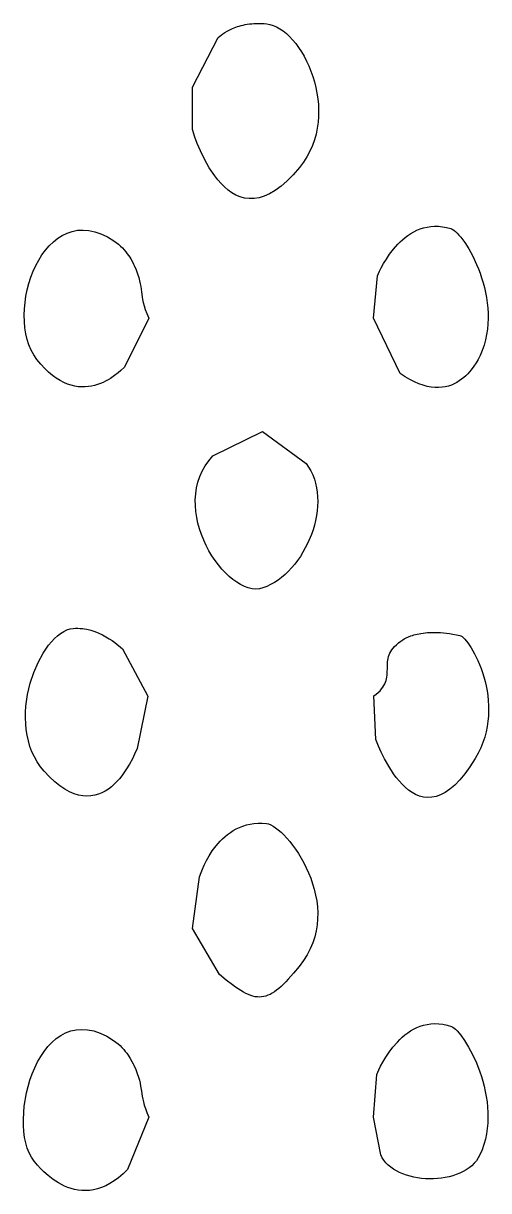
# Model space of a CAD drawing. Header units: millimetres. Extents: x 73 to 173, y -160 to -92.
# Drawn here: x 171.311 to 171.793, y -138.95 to -137.741 of the extents above; entities that cross this region are included whole.
import ezdxf

# ---------------------------------------------------------------- set-up
doc = ezdxf.new("R2010")
doc.units = ezdxf.units.MM
doc.layers.add('F.Silkscreen', color=41, linetype='CONTINUOUS', true_color=0xf2eda1)

msp = doc.modelspace()

# ---------------------------------------------------------------- linework, layer by layer
at = {"layer": 'F.Silkscreen', "linetype": 'CONTINUOUS'}
for p, q in [((171.517673, -137.752264), (171.519722, -137.750935)), ((171.519722, -137.750935), (171.52209, -137.749555)), ((171.52209, -137.749555), (171.524784, -137.74815)), ((171.524784, -137.74815), (171.526246, -137.747466)), ((171.526246, -137.747466), (171.527785, -137.746769)), ((171.527785, -137.746769), (171.529405, -137.746108)), ((171.529405, -137.746108), (171.531113, -137.745465)), ((171.531113, -137.745465), (171.532894, -137.744847)), ((171.532894, -137.744847), (171.53475, -137.744267)), ((171.53475, -137.744267), (171.536685, -137.743724)), ((171.536685, -137.743724), (171.5387, -137.743227)), ((171.5387, -137.743227), (171.540791, -137.742767)), ((171.540791, -137.742767), (171.542962, -137.742379)), ((171.542962, -137.742379), (171.545208, -137.742046)), ((171.545208, -137.742046), (171.547531, -137.741774)), ((171.547531, -137.741774), (171.54993, -137.741583)), ((171.54993, -137.741583), (171.55241, -137.741464)), ((171.55241, -137.741464), (171.554956, -137.741422)), ((171.554956, -137.741422), (171.557594, -137.741474)), ((171.557594, -137.741474), (171.560295, -137.741613)), ((171.560295, -137.741613), (171.563077, -137.741857)), ((171.563077, -137.741857), (171.566448, -137.742448)), ((171.566448, -137.742448), (171.569846, -137.743518)), ((171.569846, -137.743518), (171.573263, -137.745032)), ((171.573263, -137.745032), (171.576686, -137.746978)), ((171.576686, -137.746978), (171.580069, -137.749338)), ((171.580069, -137.749338), (171.583426, -137.752093)), ((171.486205, -137.807476), (171.512683, -137.756076)), ((171.512683, -137.756076), (171.514528, -137.754559)), ((171.514528, -137.754559), (171.515945, -137.75349)), ((171.515945, -137.75349), (171.517673, -137.752264)), ((171.583426, -137.752093), (171.586727, -137.755203)), ((171.586727, -137.755203), (171.589942, -137.758659)), ((171.589942, -137.758659), (171.593072, -137.762456)), ((171.593072, -137.762456), (171.596082, -137.766552)), ((171.596082, -137.766552), (171.59897, -137.770923)), ((171.59897, -137.770923), (171.601704, -137.775561)), ((171.601704, -137.775561), (171.604267, -137.780438)), ((171.604267, -137.780438), (171.606649, -137.785533)), ((171.606649, -137.785533), (171.60882, -137.790831)), ((171.60882, -137.790831), (171.61079, -137.796298)), ((171.61079, -137.796298), (171.612499, -137.801925)), ((171.48611, -137.851248), (171.486205, -137.807476)), ((171.612499, -137.801925), (171.613965, -137.807685)), ((171.613965, -137.807685), (171.615142, -137.81356)), ((171.615142, -137.81356), (171.616032, -137.819527)), ((171.616032, -137.819527), (171.616614, -137.825558)), ((171.616614, -137.825558), (171.616856, -137.831643)), ((171.616856, -137.831643), (171.616754, -137.837762)), ((171.61628, -137.843879), (171.615431, -137.849986)), ((171.616754, -137.837762), (171.61628, -137.843879)), ((171.488744, -137.859135), (171.48611, -137.851248)), ((171.491243, -137.86577), (171.488744, -137.859135)), ((171.614166, -137.856057), (171.612479, -137.862074)), ((171.615431, -137.849986), (171.614166, -137.856057)), ((171.494549, -137.873572), (171.491243, -137.86577)), ((171.610366, -137.868002), (171.607783, -137.873846)), ((171.612479, -137.862074), (171.610366, -137.868002)), ((171.498662, -137.882096), (171.494549, -137.873572)), ((171.503563, -137.890861), (171.498662, -137.882096)), ((171.604728, -137.879557), (171.601181, -137.88513)), ((171.607783, -137.873846), (171.604728, -137.879557)), ((171.509284, -137.899418), (171.503563, -137.890861)), ((171.597118, -137.890538), (171.5905, -137.898198)), ((171.601181, -137.88513), (171.597118, -137.890538)), ((171.512437, -137.903468), (171.509284, -137.899418)), ((171.5158, -137.907301), (171.512437, -137.903468)), ((171.519355, -137.910839), (171.5158, -137.907301)), ((171.584093, -137.904714), (171.577895, -137.910122)), ((171.5905, -137.898198), (171.584093, -137.904714)), ((171.523122, -137.914042), (171.519355, -137.910839)), ((171.527084, -137.916844), (171.523122, -137.914042)), ((171.531254, -137.919183), (171.527084, -137.916844)), ((171.535621, -137.921016), (171.531254, -137.919183)), ((171.540195, -137.922265), (171.535621, -137.921016)), ((171.56051, -137.920393), (171.555132, -137.922013)), ((171.566101, -137.917911), (171.56051, -137.920393)), ((171.5719, -137.914506), (171.566101, -137.917911)), ((171.577895, -137.910122), (171.5719, -137.914506)), ((171.544966, -137.922886), (171.540195, -137.922265)), ((171.549947, -137.922823), (171.544966, -137.922886)), ((171.555132, -137.922013), (171.549947, -137.922823)), ((171.356535, -137.958562), (171.361807, -137.956797)), ((171.361807, -137.956797), (171.367317, -137.955721)), ((171.367317, -137.955721), (171.373049, -137.9554)), ((171.373049, -137.9554), (171.379009, -137.955851)), ((171.379009, -137.955851), (171.385169, -137.957142)), ((171.385169, -137.957142), (171.391538, -137.959322)), ((171.712274, -137.959038), (171.715368, -137.957249)), ((171.715368, -137.957249), (171.718598, -137.955653)), ((171.718598, -137.955653), (171.721965, -137.954284)), ((171.721965, -137.954284), (171.725464, -137.953152)), ((171.725464, -137.953152), (171.729101, -137.952291)), ((171.729101, -137.952291), (171.732869, -137.951717)), ((171.732869, -137.951717), (171.736771, -137.951456)), ((171.736771, -137.951456), (171.740809, -137.951535)), ((171.740809, -137.951535), (171.74498, -137.951958)), ((171.74498, -137.951958), (171.74929, -137.952767)), ((171.74929, -137.952767), (171.753725, -137.953979)), ((171.753725, -137.953979), (171.755141, -137.954587)), ((171.755141, -137.954587), (171.756679, -137.955566)), ((171.756679, -137.955566), (171.75836, -137.956899)), ((171.75836, -137.956899), (171.760155, -137.958581)), ((171.33804, -137.971661), (171.342257, -137.967568)), ((171.342257, -137.967568), (171.346761, -137.963998)), ((171.346761, -137.963998), (171.351515, -137.960983)), ((171.351515, -137.960983), (171.356535, -137.958562)), ((171.391538, -137.959322), (171.398109, -137.962421)), ((171.398109, -137.962421), (171.404853, -137.966494)), ((171.404853, -137.966494), (171.407304, -137.968242)), ((171.407304, -137.968242), (171.409598, -137.970089)), ((171.698772, -137.970206), (171.701201, -137.967755)), ((171.701201, -137.967755), (171.703774, -137.965392)), ((171.703774, -137.965392), (171.706474, -137.963138)), ((171.706474, -137.963138), (171.709301, -137.961011)), ((171.709301, -137.961011), (171.712274, -137.959038)), ((171.760155, -137.958581), (171.762038, -137.960582)), ((171.762038, -137.960582), (171.763999, -137.962909)), ((171.763999, -137.962909), (171.768072, -137.968435)), ((171.768072, -137.968435), (171.77225, -137.975032)), ((171.327109, -137.986519), (171.330453, -137.981176)), ((171.330453, -137.981176), (171.334102, -137.976209)), ((171.334102, -137.976209), (171.33804, -137.971661)), ((171.409598, -137.970089), (171.411724, -137.972008)), ((171.411724, -137.972008), (171.413692, -137.973978)), ((171.413692, -137.973978), (171.415505, -137.975964)), ((171.415505, -137.975964), (171.417165, -137.977947)), ((171.417165, -137.977947), (171.41867, -137.979894)), ((171.41867, -137.979894), (171.420029, -137.981804)), ((171.686951, -137.985463), (171.690355, -137.980423)), ((171.690355, -137.980423), (171.694299, -137.975282)), ((171.694299, -137.975282), (171.698772, -137.970206)), ((171.77225, -137.975032), (171.776378, -137.982606)), ((171.321353, -137.998133), (171.324071, -137.992179)), ((171.324071, -137.992179), (171.327109, -137.986519)), ((171.420029, -137.981804), (171.421241, -137.983623)), ((171.421241, -137.983623), (171.422305, -137.985346)), ((171.422305, -137.985346), (171.424037, -137.988384)), ((171.424037, -137.988384), (171.425222, -137.99071)), ((171.425222, -137.99071), (171.425889, -137.992145)), ((171.425889, -137.992145), (171.427863, -137.996773)), ((171.681695, -137.994501), (171.684058, -137.990219)), ((171.684058, -137.990219), (171.686951, -137.985463)), ((171.776378, -137.982606), (171.780314, -137.991023)), ((171.780314, -137.991023), (171.78217, -137.995509)), ((171.316918, -138.010665), (171.318965, -138.004303)), ((171.318965, -138.004303), (171.321353, -137.998133)), ((171.427863, -137.996773), (171.429431, -138.000904)), ((171.429431, -138.000904), (171.430625, -138.004605)), ((171.430625, -138.004605), (171.431534, -138.007957)), ((171.673742, -138.046723), (171.677728, -138.002761)), ((171.677728, -138.002761), (171.67985, -137.998136)), ((171.67985, -137.998136), (171.681695, -137.994501)), ((171.78217, -137.995509), (171.783925, -138.000156)), ((171.783925, -138.000156), (171.785558, -138.004964)), ((171.785558, -138.004964), (171.787057, -138.009908)), ((171.313867, -138.023775), (171.315216, -138.017169)), ((171.315216, -138.017169), (171.316918, -138.010665)), ((171.431534, -138.007957), (171.432196, -138.011022)), ((171.432196, -138.011022), (171.432679, -138.013874)), ((171.432679, -138.013874), (171.433362, -138.01923)), ((171.787057, -138.009908), (171.788405, -138.014975)), ((171.788405, -138.014975), (171.789575, -138.020156)), ((171.312892, -138.030419), (171.313867, -138.023775)), ((171.433362, -138.01923), (171.434047, -138.02461)), ((171.434047, -138.02461), (171.434542, -138.02748)), ((171.434542, -138.02748), (171.43522, -138.030574)), ((171.789575, -138.020156), (171.790563, -138.025423)), ((171.790563, -138.025423), (171.791343, -138.030772)), ((171.312058, -138.043673), (171.31228, -138.03707)), ((171.31228, -138.03707), (171.312892, -138.030419)), ((171.43522, -138.030574), (171.436145, -138.033955)), ((171.436145, -138.033955), (171.437378, -138.037705)), ((171.437378, -138.037705), (171.438962, -138.041881)), ((171.438962, -138.041881), (171.44098, -138.04657)), ((171.791343, -138.030772), (171.791897, -138.036178)), ((171.791897, -138.036178), (171.792212, -138.041645)), ((171.792212, -138.041645), (171.792272, -138.047144)), ((171.312222, -138.050192), (171.312058, -138.043673)), ((171.312787, -138.056567), (171.312222, -138.050192)), ((171.44098, -138.04657), (171.415806, -138.097252)), ((171.701101, -138.103975), (171.673742, -138.046723)), ((171.79205, -138.052661), (171.79153, -138.058182)), ((171.792272, -138.047144), (171.79205, -138.052661)), ((171.313771, -138.062761), (171.312787, -138.056567)), ((171.315163, -138.068726), (171.313771, -138.062761)), ((171.790701, -138.063698), (171.789544, -138.069188)), ((171.79153, -138.058182), (171.790701, -138.063698)), ((171.316981, -138.074419), (171.315163, -138.068726)), ((171.319238, -138.079788), (171.316981, -138.074419)), ((171.788047, -138.074641), (171.786165, -138.080039)), ((171.789544, -138.069188), (171.788047, -138.074641)), ((171.321946, -138.084783), (171.319238, -138.079788)), ((171.325109, -138.089367), (171.321946, -138.084783)), ((171.329193, -138.094328), (171.325109, -138.089367)), ((171.781835, -138.089559), (171.780014, -138.092737)), ((171.783916, -138.085382), (171.781835, -138.089559)), ((171.786165, -138.080039), (171.783916, -138.085382)), ((171.333266, -138.098739), (171.329193, -138.094328)), ((171.337309, -138.102623), (171.333266, -138.098739)), ((171.412233, -138.100711), (171.409282, -138.103263)), ((171.415806, -138.097252), (171.412233, -138.100711)), ((171.774742, -138.100307), (171.77125, -138.104289)), ((171.777658, -138.096386), (171.774742, -138.100307)), ((171.780014, -138.092737), (171.777658, -138.096386)), ((171.341315, -138.106001), (171.337309, -138.102623)), ((171.3453, -138.108886), (171.341315, -138.106001)), ((171.349241, -138.11133), (171.3453, -138.108886)), ((171.353127, -138.113347), (171.349241, -138.11133)), ((171.356965, -138.114955), (171.353127, -138.113347)), ((171.390887, -138.114291), (171.387952, -138.115358)), ((171.393686, -138.113104), (171.390887, -138.114291)), ((171.396366, -138.111809), (171.393686, -138.113104)), ((171.398902, -138.110432), (171.396366, -138.111809)), ((171.401293, -138.109013), (171.398902, -138.110432)), ((171.405613, -138.106092), (171.401293, -138.109013)), ((171.409282, -138.103263), (171.405613, -138.106092)), ((171.706269, -138.107378), (171.701101, -138.103975)), ((171.711251, -138.110278), (171.706269, -138.107378)), ((171.716047, -138.112698), (171.711251, -138.110278)), ((171.720654, -138.114655), (171.716047, -138.112698)), ((171.759903, -138.113231), (171.757167, -138.114636)), ((171.762485, -138.111655), (171.759903, -138.113231)), ((171.764904, -138.109941), (171.762485, -138.111655)), ((171.767166, -138.108142), (171.764904, -138.109941)), ((171.769284, -138.106245), (171.767166, -138.108142)), ((171.77125, -138.104289), (171.769284, -138.106245)), ((171.360738, -138.116181), (171.356965, -138.114955)), ((171.364438, -138.117056), (171.360738, -138.116181)), ((171.368077, -138.117603), (171.364438, -138.117056)), ((171.371626, -138.117839), (171.368077, -138.117603)), ((171.375088, -138.117805), (171.371626, -138.117839)), ((171.378464, -138.117511), (171.375088, -138.117805)), ((171.381738, -138.116988), (171.378464, -138.117511)), ((171.384899, -138.11626), (171.381738, -138.116988)), ((171.387952, -138.115358), (171.384899, -138.11626)), ((171.725094, -138.116181), (171.720654, -138.114655)), ((171.729339, -138.117298), (171.725094, -138.116181)), ((171.733413, -138.118048), (171.729339, -138.117298)), ((171.737317, -138.118429), (171.733413, -138.118048)), ((171.741048, -138.118475), (171.737317, -138.118429)), ((171.744606, -138.118233), (171.741048, -138.118475)), ((171.74799, -138.117694), (171.744606, -138.118233)), ((171.751215, -138.1169), (171.74799, -138.117694)), ((171.754269, -138.115875), (171.751215, -138.1169)), ((171.757167, -138.114636), (171.754269, -138.115875)), ((171.507435, -138.189216), (171.558838, -138.163999)), ((171.558838, -138.163999), (171.60378, -138.197159)), ((171.499393, -138.199581), (171.503091, -138.19429)), ((171.503091, -138.19429), (171.507435, -138.189216)), ((171.60378, -138.197159), (171.606463, -138.200897)), ((171.491871, -138.216556), (171.493808, -138.21074)), ((171.493808, -138.21074), (171.496305, -138.205067)), ((171.496305, -138.205067), (171.499393, -138.199581)), ((171.606463, -138.200897), (171.608784, -138.204828)), ((171.608784, -138.204828), (171.610769, -138.208948)), ((171.610769, -138.208948), (171.612419, -138.213222)), ((171.489592, -138.228503), (171.490477, -138.222482)), ((171.490477, -138.222482), (171.491871, -138.216556)), ((171.612419, -138.213222), (171.61374, -138.217638)), ((171.61374, -138.217638), (171.614737, -138.222182)), ((171.614737, -138.222182), (171.615439, -138.226832)), ((171.489192, -138.234593), (171.489592, -138.228503)), ((171.489261, -138.240705), (171.489192, -138.234593)), ((171.615439, -138.226832), (171.615833, -138.231574)), ((171.615833, -138.231574), (171.615944, -138.236389)), ((171.489756, -138.246821), (171.489261, -138.240705)), ((171.490657, -138.252915), (171.489756, -138.246821)), ((171.615334, -138.246157), (171.614626, -138.251086)), ((171.615772, -138.241256), (171.615334, -138.246157)), ((171.615944, -138.236389), (171.615772, -138.241256)), ((171.491958, -138.258963), (171.490657, -138.252915)), ((171.493607, -138.264932), (171.491958, -138.258963)), ((171.613657, -138.256007), (171.612461, -138.260916)), ((171.614626, -138.251086), (171.613657, -138.256007)), ((171.495587, -138.270796), (171.493607, -138.264932)), ((171.497875, -138.276517), (171.495587, -138.270796)), ((171.609354, -138.270603), (171.605373, -138.280009)), ((171.611014, -138.26579), (171.609354, -138.270603)), ((171.612461, -138.260916), (171.611014, -138.26579)), ((171.500453, -138.28208), (171.497875, -138.276517)), ((171.503283, -138.287454), (171.500453, -138.28208)), ((171.605373, -138.280009), (171.600587, -138.288992)), ((171.506341, -138.292608), (171.503283, -138.287454)), ((171.509607, -138.297509), (171.506341, -138.292608)), ((171.597913, -138.293284), (171.595067, -138.297409)), ((171.600587, -138.288992), (171.597913, -138.293284)), ((171.513055, -138.302134), (171.509607, -138.297509)), ((171.516652, -138.306473), (171.513055, -138.302134)), ((171.520378, -138.310452), (171.516652, -138.306473)), ((171.588907, -138.305119), (171.585595, -138.308659)), ((171.59206, -138.301368), (171.588907, -138.305119)), ((171.595067, -138.297409), (171.59206, -138.301368)), ((171.524203, -138.314092), (171.520378, -138.310452)), ((171.528117, -138.31733), (171.524203, -138.314092)), ((171.532072, -138.320164), (171.528117, -138.31733)), ((171.574872, -138.317827), (171.571079, -138.320335)), ((171.578575, -138.315028), (171.574872, -138.317827)), ((171.582147, -138.31197), (171.578575, -138.315028)), ((171.585595, -138.308659), (171.582147, -138.31197)), ((171.536059, -138.322544), (171.532072, -138.320164)), ((171.540036, -138.324471), (171.536059, -138.322544)), ((171.544003, -138.325873), (171.540036, -138.324471)), ((171.54791, -138.326769), (171.544003, -138.325873)), ((171.551749, -138.327101), (171.54791, -138.326769)), ((171.555482, -138.326845), (171.551749, -138.327101)), ((171.559088, -138.325979), (171.555482, -138.326845)), ((171.563164, -138.324429), (171.559088, -138.325979)), ((171.567169, -138.322539), (171.563164, -138.324429)), ((171.571079, -138.320335), (171.567169, -138.322539)), ((171.359603, -138.36838), (171.362887, -138.367848)), ((171.362887, -138.367848), (171.36526, -138.367713)), ((171.36526, -138.367713), (171.367603, -138.367708)), ((171.367603, -138.367708), (171.369931, -138.36781)), ((171.369931, -138.36781), (171.372231, -138.368029)), ((171.372231, -138.368029), (171.374496, -138.368354)), ((171.374496, -138.368354), (171.376728, -138.368767)), ((171.340292, -138.381691), (171.343379, -138.378402)), ((171.343379, -138.378402), (171.346547, -138.375505)), ((171.346547, -138.375505), (171.349762, -138.373033)), ((171.349762, -138.373033), (171.353023, -138.370998)), ((171.353023, -138.370998), (171.356312, -138.369441)), ((171.356312, -138.369441), (171.359603, -138.36838)), ((171.376728, -138.368767), (171.381095, -138.369854)), ((171.381095, -138.369854), (171.385292, -138.371235)), ((171.385292, -138.371235), (171.3893, -138.372844)), ((171.3893, -138.372844), (171.393103, -138.374631)), ((171.393103, -138.374631), (171.396659, -138.376538)), ((171.396659, -138.376538), (171.399969, -138.378497)), ((171.399969, -138.378497), (171.402988, -138.380466)), ((171.70183, -138.381136), (171.703976, -138.379701)), ((171.703976, -138.379701), (171.705537, -138.378772)), ((171.705537, -138.378772), (171.707455, -138.377756)), ((171.707455, -138.377756), (171.709735, -138.376702)), ((171.709735, -138.376702), (171.712388, -138.37566)), ((171.712388, -138.37566), (171.71387, -138.375151)), ((171.71387, -138.375151), (171.715435, -138.374661)), ((171.715435, -138.374661), (171.717117, -138.374203)), ((171.717117, -138.374203), (171.718897, -138.37376)), ((171.718897, -138.37376), (171.72079, -138.373368)), ((171.72079, -138.373368), (171.722792, -138.37301)), ((171.722792, -138.37301), (171.724905, -138.372689)), ((171.724905, -138.372689), (171.727112, -138.372428)), ((171.727112, -138.372428), (171.729449, -138.372217)), ((171.729449, -138.372217), (171.731899, -138.372074)), ((171.731899, -138.372074), (171.734471, -138.371989)), ((171.734471, -138.371989), (171.737156, -138.371985)), ((171.737156, -138.371985), (171.739956, -138.372053)), ((171.739956, -138.372053), (171.742897, -138.372208)), ((171.742897, -138.372208), (171.745958, -138.372454)), ((171.745958, -138.372454), (171.749129, -138.372791)), ((171.749129, -138.372791), (171.75244, -138.373227)), ((171.75244, -138.373227), (171.755884, -138.373774)), ((171.755884, -138.373774), (171.759472, -138.374427)), ((171.759472, -138.374427), (171.763173, -138.375198)), ((171.763173, -138.375198), (171.764194, -138.375593)), ((171.764194, -138.375593), (171.76537, -138.376353)), ((171.76537, -138.376353), (171.766696, -138.377476)), ((171.766696, -138.377476), (171.768136, -138.378935)), ((171.768136, -138.378935), (171.771312, -138.382822)), ((171.331613, -138.393664), (171.337292, -138.385356)), ((171.337292, -138.385356), (171.340292, -138.381691)), ((171.402988, -138.380466), (171.405703, -138.382368)), ((171.405703, -138.382368), (171.408087, -138.384168)), ((171.408087, -138.384168), (171.411777, -138.387176)), ((171.411777, -138.387176), (171.413864, -138.389025)), ((171.413864, -138.389025), (171.440195, -138.438049)), ((171.690561, -138.393599), (171.691467, -138.391827)), ((171.691467, -138.391827), (171.692578, -138.390056)), ((171.692578, -138.390056), (171.693912, -138.388281)), ((171.693912, -138.388281), (171.695483, -138.386502)), ((171.695483, -138.386502), (171.697313, -138.384723)), ((171.697313, -138.384723), (171.699415, -138.382933)), ((171.699415, -138.382933), (171.70183, -138.381136)), ((171.771312, -138.382822), (171.774732, -138.387905)), ((171.774732, -138.387905), (171.778265, -138.394079)), ((171.322012, -138.413565), (171.326481, -138.403138)), ((171.326481, -138.403138), (171.331613, -138.393664)), ((171.688079, -138.405894), (171.688288, -138.402389)), ((171.688288, -138.402389), (171.688508, -138.400633)), ((171.688508, -138.400633), (171.688815, -138.398872)), ((171.688815, -138.398872), (171.689253, -138.39712)), ((171.689253, -138.39712), (171.689832, -138.395358)), ((171.689832, -138.395358), (171.690561, -138.393599)), ((171.778265, -138.394079), (171.781739, -138.401241)), ((171.781739, -138.401241), (171.783404, -138.405156)), ((171.318339, -138.424734), (171.322012, -138.413565)), ((171.687518, -138.418179), (171.687752, -138.416414)), ((171.687752, -138.416414), (171.687963, -138.412906)), ((171.687963, -138.412906), (171.688021, -138.409393)), ((171.688021, -138.409393), (171.688079, -138.405894)), ((171.783404, -138.405156), (171.78499, -138.409268)), ((171.78499, -138.409268), (171.786492, -138.413568)), ((171.786492, -138.413568), (171.78788, -138.418051)), ((171.315582, -138.436431), (171.318339, -138.424734)), ((171.683379, -138.42881), (171.684504, -138.427017)), ((171.684504, -138.427017), (171.685424, -138.425244)), ((171.685424, -138.425244), (171.686174, -138.423474)), ((171.686174, -138.423474), (171.686761, -138.42171)), ((171.686761, -138.42171), (171.687199, -138.419944)), ((171.687199, -138.419944), (171.687518, -138.418179)), ((171.78788, -138.418051), (171.789144, -138.422698)), ((171.789144, -138.422698), (171.790251, -138.427475)), ((171.790251, -138.427475), (171.791193, -138.432415)), ((171.313882, -138.448451), (171.315582, -138.436431)), ((171.440195, -138.438049), (171.428846, -138.492287)), ((171.674039, -138.437803), (171.676465, -138.435999)), ((171.676124, -138.482841), (171.674039, -138.437803)), ((171.676465, -138.435999), (171.678594, -138.434184)), ((171.678594, -138.434184), (171.680439, -138.432388)), ((171.680439, -138.432388), (171.682035, -138.430592)), ((171.682035, -138.430592), (171.683379, -138.42881)), ((171.791193, -138.432415), (171.791939, -138.437459)), ((171.791939, -138.437459), (171.792481, -138.442611)), ((171.313466, -138.454516), (171.313882, -138.448451)), ((171.792481, -138.442611), (171.792795, -138.447863)), ((171.792795, -138.447863), (171.79285, -138.453194)), ((171.31335, -138.460593), (171.313466, -138.454516)), ((171.313564, -138.466641), (171.31335, -138.460593)), ((171.792153, -138.46403), (171.791348, -138.469516)), ((171.792646, -138.458586), (171.792153, -138.46403)), ((171.79285, -138.453194), (171.792646, -138.458586)), ((171.314121, -138.472642), (171.313564, -138.466641)), ((171.315033, -138.478568), (171.314121, -138.472642)), ((171.790233, -138.475026), (171.788763, -138.480542)), ((171.791348, -138.469516), (171.790233, -138.475026)), ((171.316323, -138.484392), (171.315033, -138.478568)), ((171.317994, -138.490091), (171.316323, -138.484392)), ((171.678957, -138.489953), (171.676124, -138.482841)), ((171.78693, -138.486072), (171.784715, -138.491563)), ((171.788763, -138.480542), (171.78693, -138.486072)), ((171.320076, -138.495636), (171.317994, -138.490091)), ((171.322574, -138.500995), (171.320076, -138.495636)), ((171.325506, -138.506159), (171.322574, -138.500995)), ((171.426358, -138.49814), (171.424064, -138.502898)), ((171.428846, -138.492287), (171.426358, -138.49814)), ((171.681627, -138.495965), (171.678957, -138.489953)), ((171.685104, -138.503005), (171.681627, -138.495965)), ((171.782085, -138.497036), (171.779036, -138.50246)), ((171.784715, -138.491563), (171.782085, -138.497036)), ((171.328898, -138.511078), (171.325506, -138.506159)), ((171.332751, -138.51575), (171.328898, -138.511078)), ((171.421081, -138.508434), (171.417414, -138.514418)), ((171.424064, -138.502898), (171.421081, -138.508434)), ((171.689347, -138.510615), (171.685104, -138.503005)), ((171.694338, -138.518345), (171.689347, -138.510615)), ((171.773538, -138.511053), (171.768148, -138.518482)), ((171.779036, -138.50246), (171.773538, -138.511053)), ((171.338324, -138.521572), (171.332751, -138.51575)), ((171.34373, -138.52656), (171.338324, -138.521572)), ((171.410624, -138.523522), (171.408022, -138.526428)), ((171.413056, -138.520528), (171.410624, -138.523522)), ((171.417414, -138.514418), (171.413056, -138.520528)), ((171.697102, -138.522122), (171.694338, -138.518345)), ((171.700048, -138.525747), (171.697102, -138.522122)), ((171.762876, -138.52481), (171.757723, -138.530092)), ((171.768148, -138.518482), (171.762876, -138.52481)), ((171.348981, -138.530751), (171.34373, -138.52656)), ((171.35407, -138.534191), (171.348981, -138.530751)), ((171.358993, -138.536923), (171.35407, -138.534191)), ((171.363751, -138.538981), (171.358993, -138.536923)), ((171.395933, -138.536277), (171.392489, -138.538092)), ((171.399201, -138.534162), (171.395933, -138.536277)), ((171.402316, -138.531793), (171.399201, -138.534162)), ((171.405252, -138.529196), (171.402316, -138.531793)), ((171.408022, -138.526428), (171.405252, -138.529196)), ((171.703162, -138.529182), (171.700048, -138.525747)), ((171.706446, -138.532357), (171.703162, -138.529182)), ((171.709901, -138.535223), (171.706446, -138.532357)), ((171.713506, -138.537731), (171.709901, -138.535223)), ((171.75268, -138.534384), (171.747781, -138.537731)), ((171.757723, -138.530092), (171.75268, -138.534384)), ((171.368351, -138.540413), (171.363751, -138.538981)), ((171.372783, -138.541256), (171.368351, -138.540413)), ((171.377052, -138.541552), (171.372783, -138.541256)), ((171.381164, -138.54134), (171.377052, -138.541552)), ((171.385103, -138.540666), (171.381164, -138.54134)), ((171.388876, -138.539571), (171.385103, -138.540666)), ((171.392489, -138.538092), (171.388876, -138.539571)), ((171.717274, -138.539808), (171.713506, -138.537731)), ((171.721195, -138.541401), (171.717274, -138.539808)), ((171.725264, -138.54247), (171.721195, -138.541401)), ((171.729494, -138.542939), (171.725264, -138.54247)), ((171.73386, -138.542752), (171.729494, -138.542939)), ((171.738359, -138.541865), (171.73386, -138.542752)), ((171.743003, -138.54021), (171.738359, -138.541865)), ((171.747781, -138.537731), (171.743003, -138.54021)), ((171.534971, -138.573886), (171.538457, -138.57253)), ((171.538457, -138.57253), (171.54211, -138.571408)), ((171.54211, -138.571408), (171.54594, -138.570519)), ((171.54594, -138.570519), (171.54993, -138.569906)), ((171.54993, -138.569906), (171.554107, -138.569573)), ((171.554107, -138.569573), (171.558453, -138.569546)), ((171.558453, -138.569546), (171.562976, -138.569839)), ((171.562976, -138.569839), (171.564979, -138.570259)), ((171.564979, -138.570259), (171.567216, -138.571128)), ((171.567216, -138.571128), (171.569644, -138.572444)), ((171.569644, -138.572444), (171.572258, -138.574177)), ((171.514983, -138.588082), (171.517383, -138.585691)), ((171.517383, -138.585691), (171.519937, -138.583378)), ((171.519937, -138.583378), (171.522633, -138.581185)), ((171.522633, -138.581185), (171.525478, -138.579112)), ((171.525478, -138.579112), (171.528481, -138.5772)), ((171.528481, -138.5772), (171.531646, -138.575444)), ((171.531646, -138.575444), (171.534971, -138.573886)), ((171.572258, -138.574177), (171.575015, -138.576315)), ((171.575015, -138.576315), (171.577887, -138.57884)), ((171.577887, -138.57884), (171.580851, -138.581717)), ((171.580851, -138.581717), (171.583856, -138.584946)), ((171.583856, -138.584946), (171.586902, -138.588502)), ((171.506795, -138.598224), (171.510613, -138.593094)), ((171.510613, -138.593094), (171.51273, -138.590557)), ((171.51273, -138.590557), (171.514983, -138.588082)), ((171.586902, -138.588502), (171.589942, -138.592363)), ((171.589942, -138.592363), (171.59295, -138.596521)), ((171.59295, -138.596521), (171.595896, -138.60095)), ((171.498416, -138.612917), (171.500719, -138.608291)), ((171.500719, -138.608291), (171.5035, -138.603348)), ((171.5035, -138.603348), (171.506795, -138.598224)), ((171.595896, -138.60095), (171.598751, -138.605626)), ((171.598751, -138.605626), (171.601495, -138.610541)), ((171.493557, -138.625093), (171.495164, -138.620578)), ((171.495164, -138.620578), (171.496571, -138.617068)), ((171.496571, -138.617068), (171.498416, -138.612917)), ((171.601495, -138.610541), (171.604075, -138.615667)), ((171.604075, -138.615667), (171.606488, -138.620996)), ((171.606488, -138.620996), (171.608688, -138.626501)), ((171.486259, -138.678556), (171.493557, -138.625093)), ((171.608688, -138.626501), (171.610662, -138.632164)), ((171.610662, -138.632164), (171.612356, -138.637966)), ((171.612356, -138.637966), (171.613753, -138.643894)), ((171.613753, -138.643894), (171.614827, -138.649925)), ((171.614827, -138.649925), (171.615544, -138.656038)), ((171.615544, -138.656038), (171.61588, -138.662223)), ((171.615802, -138.668451), (171.615272, -138.674711)), ((171.61588, -138.662223), (171.615802, -138.668451)), ((171.514345, -138.726121), (171.486259, -138.678556)), ((171.614284, -138.680984), (171.612779, -138.687246)), ((171.615272, -138.674711), (171.614284, -138.680984)), ((171.610751, -138.693488), (171.608158, -138.699675)), ((171.612779, -138.687246), (171.610751, -138.693488)), ((171.604981, -138.705803), (171.601171, -138.711851)), ((171.608158, -138.699675), (171.604981, -138.705803)), ((171.596722, -138.717794), (171.590868, -138.724831)), ((171.601171, -138.711851), (171.596722, -138.717794)), ((171.521288, -138.73195), (171.514345, -138.726121)), ((171.590868, -138.724831), (171.585445, -138.730979)), ((171.527668, -138.736958), (171.521288, -138.73195)), ((171.530655, -138.739152), (171.527668, -138.736958)), ((171.533537, -138.741134), (171.530655, -138.739152)), ((171.536307, -138.74292), (171.533537, -138.741134)), ((171.538983, -138.74448), (171.536307, -138.74292)), ((171.573287, -138.742474), (171.571025, -138.744124)), ((171.57559, -138.74062), (171.573287, -138.742474)), ((171.577959, -138.738538), (171.57559, -138.74062)), ((171.580376, -138.736235), (171.577959, -138.738538)), ((171.58287, -138.73372), (171.580376, -138.736235)), ((171.585445, -138.730979), (171.58287, -138.73372)), ((171.541564, -138.745844), (171.538983, -138.74448)), ((171.54407, -138.74698), (171.541564, -138.745844)), ((171.546495, -138.747924), (171.54407, -138.74698)), ((171.548866, -138.748643), (171.546495, -138.747924)), ((171.551171, -138.74916), (171.548866, -138.748643)), ((171.553435, -138.749454), (171.551171, -138.74916)), ((171.555667, -138.749539), (171.553435, -138.749454)), ((171.557866, -138.749417), (171.555667, -138.749539)), ((171.560059, -138.749068), (171.557866, -138.749417)), ((171.562234, -138.748518), (171.560059, -138.749068)), ((171.56441, -138.747746), (171.562234, -138.748518)), ((171.56659, -138.746746), (171.56441, -138.747746)), ((171.568793, -138.745545), (171.56659, -138.746746)), ((171.571025, -138.744124), (171.568793, -138.745545)), ((171.721947, -138.779797), (171.725515, -138.778671)), ((171.725515, -138.778671), (171.729219, -138.777822)), ((171.729219, -138.777822), (171.733062, -138.777288)), ((171.733062, -138.777288), (171.737046, -138.777079)), ((171.737046, -138.777079), (171.741166, -138.777224)), ((171.741166, -138.777224), (171.745427, -138.777747)), ((171.745427, -138.777747), (171.749825, -138.778671)), ((171.749825, -138.778671), (171.754367, -138.780014)), ((171.345221, -138.792593), (171.349955, -138.7893)), ((171.349955, -138.7893), (171.354969, -138.786642)), ((171.354969, -138.786642), (171.360267, -138.78467)), ((171.360267, -138.78467), (171.365836, -138.783425)), ((171.365836, -138.783425), (171.371658, -138.782981)), ((171.371658, -138.782981), (171.377742, -138.783381)), ((171.377742, -138.783381), (171.384082, -138.78467)), ((171.384082, -138.78467), (171.390673, -138.786899)), ((171.390673, -138.786899), (171.397497, -138.790141)), ((171.397497, -138.790141), (171.404566, -138.794426)), ((171.700816, -138.793567), (171.703419, -138.791134)), ((171.703419, -138.791134), (171.706167, -138.788818)), ((171.706167, -138.788818), (171.709051, -138.786632)), ((171.709051, -138.786632), (171.712067, -138.784618)), ((171.712067, -138.784618), (171.715221, -138.78279)), ((171.715221, -138.78279), (171.718515, -138.781177)), ((171.718515, -138.781177), (171.721947, -138.779797)), ((171.754367, -138.780014), (171.755644, -138.780612)), ((171.755644, -138.780612), (171.757072, -138.781591)), ((171.757072, -138.781591), (171.758659, -138.782939)), ((171.758659, -138.782939), (171.760351, -138.784631)), ((171.760351, -138.784631), (171.764045, -138.789015)), ((171.764045, -138.789015), (171.768019, -138.794643)), ((171.332734, -138.805753), (171.336602, -138.80088)), ((171.336602, -138.80088), (171.34077, -138.796469)), ((171.34077, -138.796469), (171.345221, -138.792593)), ((171.404566, -138.794426), (171.406955, -138.796142)), ((171.406955, -138.796142), (171.409202, -138.797963)), ((171.409202, -138.797963), (171.411299, -138.799864)), ((171.411299, -138.799864), (171.413233, -138.801809)), ((171.413233, -138.801809), (171.415028, -138.803785)), ((171.689807, -138.806653), (171.693801, -138.801335)), ((171.693801, -138.801335), (171.69834, -138.796099)), ((171.69834, -138.796099), (171.700816, -138.793567)), ((171.768019, -138.794643), (171.772114, -138.801348)), ((171.772114, -138.801348), (171.776185, -138.809048)), ((171.325896, -138.816723), (171.329164, -138.811055)), ((171.329164, -138.811055), (171.332734, -138.805753)), ((171.415028, -138.803785), (171.416677, -138.805759)), ((171.416677, -138.805759), (171.41818, -138.807705)), ((171.41818, -138.807705), (171.419529, -138.809608)), ((171.419529, -138.809608), (171.420753, -138.811425)), ((171.420753, -138.811425), (171.421825, -138.81315)), ((171.421825, -138.81315), (171.423567, -138.816183)), ((171.683429, -138.816812), (171.686358, -138.811881)), ((171.686358, -138.811881), (171.689807, -138.806653)), ((171.776185, -138.809048), (171.780108, -138.817596)), ((171.320314, -138.82898), (171.32295, -138.82272)), ((171.32295, -138.82272), (171.325896, -138.816723)), ((171.423567, -138.816183), (171.424772, -138.818513)), ((171.424772, -138.818513), (171.425445, -138.819938)), ((171.425445, -138.819938), (171.427494, -138.824567)), ((171.427494, -138.824567), (171.429117, -138.828708)), ((171.67705, -138.829818), (171.67918, -138.825041)), ((171.67918, -138.825041), (171.681036, -138.821258)), ((171.681036, -138.821258), (171.683429, -138.816812)), ((171.780108, -138.817596), (171.783697, -138.826882)), ((171.783697, -138.826882), (171.785337, -138.831763)), ((171.314357, -138.848844), (171.318003, -138.835458)), ((171.318003, -138.835458), (171.320314, -138.82898)), ((171.429117, -138.828708), (171.430381, -138.832415)), ((171.430381, -138.832415), (171.431343, -138.835758)), ((171.431343, -138.835758), (171.432067, -138.838819)), ((171.432067, -138.838819), (171.432607, -138.84166)), ((171.673499, -138.873973), (171.67705, -138.829818)), ((171.785337, -138.831763), (171.786843, -138.836779)), ((171.786843, -138.836779), (171.788192, -138.841924)), ((171.312069, -138.862474), (171.314357, -138.848844)), ((171.432607, -138.84166), (171.433386, -138.846983)), ((171.433386, -138.846983), (171.43415, -138.852272)), ((171.788192, -138.841924), (171.789376, -138.84718)), ((171.789376, -138.84718), (171.790379, -138.85251)), ((171.311162, -138.875909), (171.312069, -138.862474)), ((171.43415, -138.852272), (171.434682, -138.855098)), ((171.434682, -138.855098), (171.435389, -138.858124)), ((171.435389, -138.858124), (171.436325, -138.861426)), ((171.436325, -138.861426), (171.437568, -138.865083)), ((171.790379, -138.85251), (171.791175, -138.857924)), ((171.791175, -138.857924), (171.791737, -138.863414)), ((171.791737, -138.863414), (171.79208, -138.868936)), ((171.311245, -138.882434), (171.311162, -138.875909)), ((171.441166, -138.873733), (171.418977, -138.928253)), ((171.437568, -138.865083), (171.439162, -138.869162)), ((171.439162, -138.869162), (171.441166, -138.873733)), ((171.681188, -138.912915), (171.673499, -138.873973)), ((171.792143, -138.874492), (171.791931, -138.880061)), ((171.79208, -138.868936), (171.792143, -138.874492)), ((171.311682, -138.888737), (171.311245, -138.882434)), ((171.791423, -138.885633), (171.79061, -138.891196)), ((171.791931, -138.880061), (171.791423, -138.885633)), ((171.312502, -138.894799), (171.311682, -138.888737)), ((171.313685, -138.900555), (171.312502, -138.894799)), ((171.789459, -138.896723), (171.787953, -138.902203)), ((171.79061, -138.891196), (171.789459, -138.896723)), ((171.315255, -138.905943), (171.313685, -138.900555)), ((171.31721, -138.910928), (171.315255, -138.905943)), ((171.319544, -138.915447), (171.31721, -138.910928)), ((171.786079, -138.90762), (171.783818, -138.91296)), ((171.787953, -138.902203), (171.786079, -138.90762)), ((171.322286, -138.919447), (171.319544, -138.915447)), ((171.32579, -138.923655), (171.322286, -138.919447)), ((171.328752, -138.926879), (171.32579, -138.923655)), ((171.682624, -138.915837), (171.681188, -138.912915)), ((171.684395, -138.91857), (171.682624, -138.915837)), ((171.686463, -138.921136), (171.684395, -138.91857)), ((171.688815, -138.923521), (171.686463, -138.921136)), ((171.691442, -138.925724), (171.688815, -138.923521)), ((171.775392, -138.924143), (171.772609, -138.926415)), ((171.77792, -138.921668), (171.775392, -138.924143)), ((171.78019, -138.918986), (171.77792, -138.921668)), ((171.782161, -138.916084), (171.78019, -138.918986)), ((171.783818, -138.91296), (171.782161, -138.916084)), ((171.332452, -138.930545), (171.328752, -138.926879)), ((171.336865, -138.934439), (171.332452, -138.930545)), ((171.341922, -138.938325), (171.336865, -138.934439)), ((171.414346, -138.932724), (171.409769, -138.936614)), ((171.418977, -138.928253), (171.414346, -138.932724)), ((171.694301, -138.927752), (171.691442, -138.925724)), ((171.697394, -138.929595), (171.694301, -138.927752)), ((171.700677, -138.931258), (171.697394, -138.929595)), ((171.704142, -138.932728), (171.700677, -138.931258)), ((171.707758, -138.93403), (171.704142, -138.932728)), ((171.71152, -138.935138), (171.707758, -138.93403)), ((171.715388, -138.936051), (171.71152, -138.935138)), ((171.719359, -138.93678), (171.715388, -138.936051)), ((171.751838, -138.935661), (171.7479, -138.936496)), ((171.755676, -138.93463), (171.751838, -138.935661)), ((171.759388, -138.933394), (171.755676, -138.93463)), ((171.762966, -138.93196), (171.759388, -138.933394)), ((171.766364, -138.930314), (171.762966, -138.93196)), ((171.769594, -138.928467), (171.766364, -138.930314)), ((171.772609, -138.926415), (171.769594, -138.928467)), ((171.347609, -138.941993), (171.341922, -138.938325)), ((171.350655, -138.943669), (171.347609, -138.941993)), ((171.353852, -138.945213), (171.350655, -138.943669)), ((171.357173, -138.946584), (171.353852, -138.945213)), ((171.360627, -138.947766), (171.357173, -138.946584)), ((171.364183, -138.948728), (171.360627, -138.947766)), ((171.387808, -138.948245), (171.383632, -138.949196)), ((171.392057, -138.946857), (171.387808, -138.948245)), ((171.396393, -138.945033), (171.392057, -138.946857)), ((171.400785, -138.942735), (171.396393, -138.945033)), ((171.405252, -138.939939), (171.400785, -138.942735)), ((171.409769, -138.936614), (171.405252, -138.939939)), ((171.723389, -138.937326), (171.719359, -138.93678)), ((171.727475, -138.937677), (171.723389, -138.937326)), ((171.731591, -138.937828), (171.727475, -138.937677)), ((171.735712, -138.937795), (171.731591, -138.937828)), ((171.739818, -138.937554), (171.735712, -138.937795)), ((171.743891, -138.937119), (171.739818, -138.937554)), ((171.7479, -138.936496), (171.743891, -138.937119)), ((171.367866, -138.949429), (171.364183, -138.948728)), ((171.371662, -138.949858), (171.367866, -138.949429)), ((171.375562, -138.949985), (171.371662, -138.949858)), ((171.379549, -138.949773), (171.375562, -138.949985)), ((171.383632, -138.949196), (171.379549, -138.949773))]:
    msp.add_line(p, q, dxfattribs=at)

doc.saveas('drawing.dxf')
